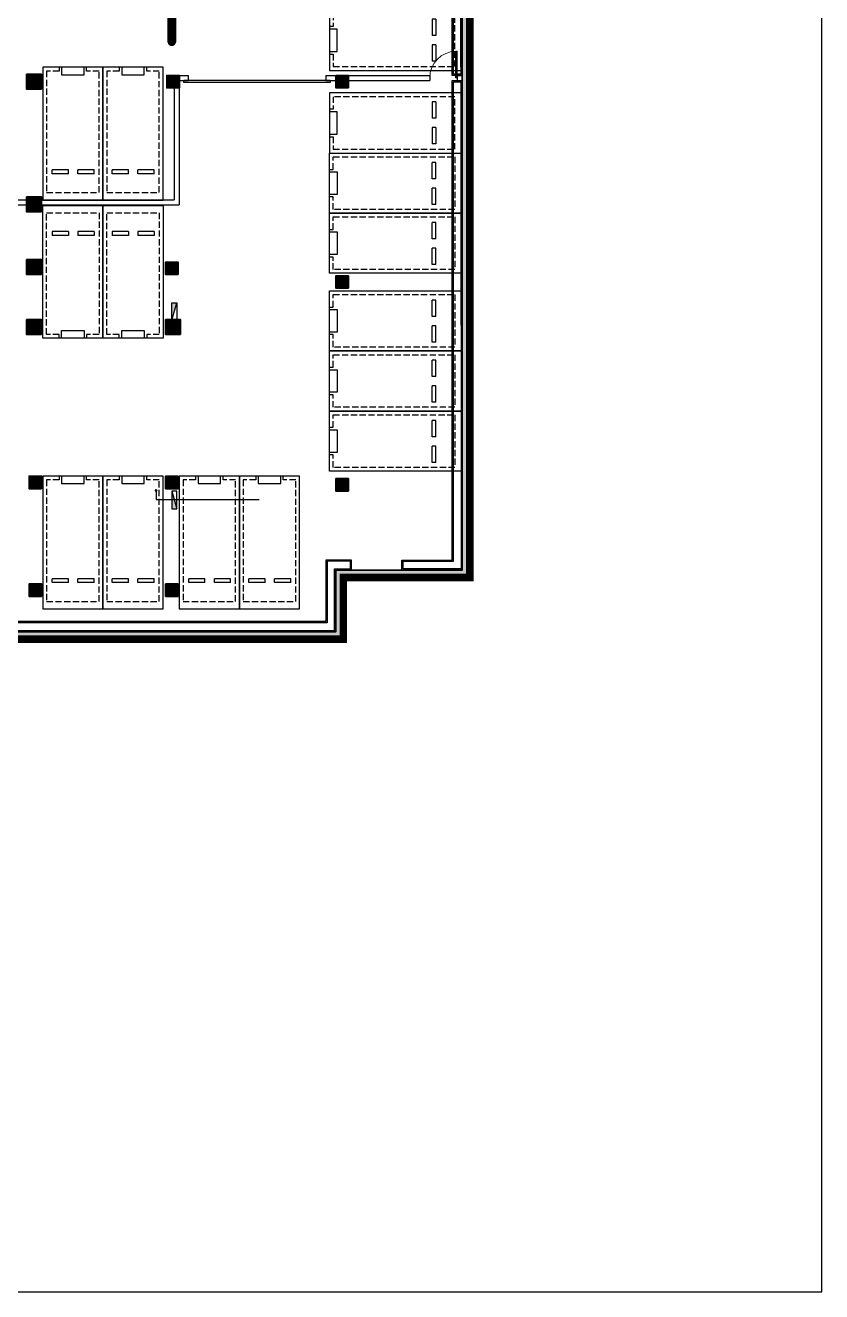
# Model space of a CAD drawing. Extents: x 512858 to 514372, y -232486 to -231710.
# Drawn here: x 512961.8 to 512993.6, y -232264.7 to -232214.1 of the extents above; entities that cross this region are included whole.
import ezdxf

# ---------------------------------------------------------------- set-up
doc = ezdxf.new("R2010")
doc.units = 0
doc.header["$LTSCALE"] = 1000
for name, pattern in [('CACHE2', [0.1875, 0.125, -0.0625]), ('CENTER', [2, 1.25, -0.25, 0.25, -0.25]), ('DASH', [0.35, 0.25, -0.1]), ('新块$0$__DASH', [0.35, 0.25, -0.1]), ('新块$0$DASH', [0.35, 0.25, -0.1])]:
    doc.linetypes.add(name, pattern=pattern)
doc.layers.get('0').update_dxf_attribs({"color": 252})
for name, color, linetype in [('_0', 252, 'Continuous'), ('A-ANNO-HATC-PATT', 252, 'Continuous'), ('A-ANNO-NOTE', 252, 'Continuous'), ('A-COLU-CONC', 252, 'Continuous'), ('A-DOOR-FIRE', 252, 'Continuous'), ('A-HOLE-H', 252, 'CACHE2'), ('A-WALL-BLOK', 252, 'Continuous'), ('AA-WALL', 252, 'Continuous'), ('AD-普通车位', 252, 'Continuous'), ('B1F_车位$0$P-减速带', 252, 'Continuous'), ('PUB_HATCH', 252, 'Continuous'), ('ROAD_DOTE', 252, 'CENTER'), ('WALL', 252, 'Continuous'), ('新块$0$A-PARK-D', 252, 'Continuous'), ('新块$0$AD-普通车位', 252, '新块$0$DASH')]:
    doc.layers.add(name, color=color, linetype=linetype)
for name, color, linetype, lineweight in [('P-FIRE-FH', 252, 'Continuous', 25), ('s-colu-cons', 252, 'Continuous', 35), ('S-COLU-HATC', 252, 'Continuous', 25), ('S-WALL', 252, 'Continuous', 35), ('S-WALL-HATC', 252, 'Continuous', 25), ('面积-不计容-地下室-1', 4, 'Continuous', 0)]:
    doc.layers.add(name, color=color, linetype=linetype, lineweight=lineweight)
doc.layers.add('打印图框', color=252, linetype='Continuous', plot=False)

# ---------------------------------------------------------------- blocks, each defined once
blk = doc.blocks.new('新块$0$A$C0EC85F9A')
at = {"layer": '新块$0$A-PARK-D'}
for p, q in [((1025, 1200), (375, 1200)), ((375, 1050), (375, 1200)), ((1025, 1050), (375, 1050)), ((1025, 1050), (1025, 1200)), ((2050, 1200), (1400, 1200)), ((1400, 1050), (1400, 1200)), ((2050, 1050), (1400, 1050)), ((2050, 1050), (2050, 1200))]:
    blk.add_line(p, q, dxfattribs=at)
for points in [[(2400, 0), (2400, 5300), (0, 5300), (0, 0)], [(750, 5000), (1650, 5000), (1650, 5300), (750, 5300)]]:
    blk.add_lwpolyline(points, close=True, dxfattribs=at)
at = {"layer": '新块$0$A-PARK-D', "linetype": '新块$0$__DASH'}
blk.add_lwpolyline([(650, 5300), (650, 5150), (150, 5150), (150, 300), (2250, 300), (2250, 5150), (1750, 5150), (1750, 5300)], dxfattribs=at)
blk = doc.blocks.new('新块$0$dfghgfhfghg')
at = {"layer": '新块$0$A-PARK-D', "extrusion": (-1.87256e-08, 1.87406e-20, 1), "rotation": 8.24447464e-08}
blk.add_blockref('新块$0$A$C0EC85F9A', (-1200, -2800, 0), dxfattribs=at)
blk = doc.blocks.new('A$C040F5B7D')
at = {"layer": '新块$0$AD-普通车位', "extrusion": (2.15467e-06, 6.25413e-07, -1), "zscale": -1}
blk.add_blockref('新块$0$dfghgfhfghg', (-1200, 2800, 0), dxfattribs=at)
blk = doc.blocks.new('CHEWEI')
at = {"layer": 'AD-普通车位', "extrusion": (0, 0, -1), "zscale": -1, "rotation": 270}
for p in [(-641083, 187973, 0), (-641083, 184673, 0)]:
    blk.add_blockref('A$C040F5B7D', p, dxfattribs=at)
at = {"layer": 'AD-普通车位', "extrusion": (0, 0, -1), "zscale": -1}
for p in [(-626733, 180398, 0), (-629133, 180398, 0), (-626733, 164073, 0), (-629133, 164073, 0), (-632183, 164073, 0), (-634583, 164073, 0)]:
    blk.add_blockref('A$C040F5B7D', p, dxfattribs=at)
at = {"layer": 'AD-普通车位', "extrusion": (0, 0, -1), "xscale": -1, "zscale": -1}
for p, rotation in [((-641083, 179873, 0), 270), ((-626733, 180185, 0), 180), ((-629133, 180185, 0), 180), ((-641083, 177473, 0), 270), ((-641083, 174373, 0), 270), ((-641083, 171973, 0), 270)]:
    blk.add_blockref('A$C040F5B7D', p, dxfattribs=dict(at, rotation=rotation))
blk = doc.blocks.new('地下二层墙柱')
at = {"layer": 'S-COLU-HATC'}
for points in [[(1866264, 572868), (1866264, 573468), (1865664, 573468), (1865664, 572868)], [(1871764, 573418), (1871264, 573418), (1871264, 572918), (1871764, 572918)], [(1878514, 572918), (1878514, 573418), (1878014, 573418), (1878014, 572918)], [(1866264, 567968), (1866264, 568568), (1865664, 568568), (1865664, 567968)], [(1866264, 565468), (1866264, 566068), (1865664, 566068), (1865664, 565468)], [(1871714, 565468), (1871714, 565968), (1871214, 565968), (1871214, 565468)], [(1878514, 564918), (1878514, 565418), (1878014, 565418), (1878014, 564918)], [(1866264, 563068), (1866264, 563668), (1865664, 563668), (1865664, 563068)], [(1871814, 563667), (1871214, 563668), (1871214, 563068), (1871814, 563068)], [(1866264, 556918), (1866264, 557418), (1865764, 557418), (1865764, 556918)], [(1871714, 556918), (1871714, 557418), (1871214, 557418), (1871214, 556918)], [(1878514, 556818), (1878514, 557318), (1878014, 557318), (1878014, 556818)], [(1866264, 552618), (1866264, 553118), (1865764, 553118), (1865764, 552618)], [(1871714, 552618), (1871714, 553118), (1871214, 553118), (1871214, 552618)]]:
    blk.add_hatch(color=256, dxfattribs=at).paths.add_polyline_path(points)
at = {"layer": 'S-WALL-HATC'}
h = blk.add_hatch(color=256, dxfattribs=at)
h.paths.add_polyline_path([(1846414, 553377), (1846414, 550907), (1878314, 550907), (1878314, 553368), (1883364, 553368), (1883364, 610768), (1772295, 610768), (1772295, 556322), (1814105, 553377)])
h.paths.add_polyline_path([(1814116, 553677), (1772595, 556601), (1772595, 610468), (1883064, 610468), (1883064, 553668), (1878014, 553668), (1878014, 551207), (1846714, 551207), (1846714, 553677)], flags=16)
at = {"linetype": 'ByBlock'}
for p, q in [((1878514, 564918), (1878014, 565418)), ((1871214, 563668), (1871814, 563068))]:
    blk.add_line(p, q, dxfattribs=at)
at = {"layer": 's-colu-cons'}
for points in [[(1866264, 572868), (1866264, 573468), (1865664, 573468), (1865664, 572868)], [(1871764, 572918), (1871764, 573418), (1871264, 573418), (1871264, 572918)], [(1878514, 572918), (1878514, 573418), (1878014, 573418), (1878014, 572918)], [(1866264, 567968), (1866264, 568568), (1865664, 568568), (1865664, 567968)], [(1866264, 565468), (1866264, 566068), (1865664, 566068), (1865664, 565468)], [(1871714, 565468), (1871714, 565968), (1871214, 565968), (1871214, 565468)], [(1878514, 564918), (1878514, 565418), (1878014, 565418), (1878014, 564918)], [(1866264, 563068), (1866264, 563668), (1865664, 563668), (1865664, 563068)], [(1871814, 563068), (1871814, 563668), (1871214, 563668), (1871214, 563068)], [(1866264, 556918), (1866264, 557418), (1865764, 557418), (1865764, 556918)], [(1871714, 556918), (1871714, 557418), (1871214, 557418), (1871214, 556918)], [(1878514, 556818), (1878514, 557318), (1878014, 557318), (1878014, 556818)], [(1866264, 552618), (1866264, 553118), (1865764, 553118), (1865764, 552618)], [(1871714, 552618), (1871714, 553118), (1871214, 553118), (1871214, 552618)]]:
    blk.add_lwpolyline(points, close=True, dxfattribs=at)
at = {"layer": 'S-WALL'}
blk.add_lwpolyline([(1814105, 553377), (1772295, 556322), (1772295, 610768), (1883364, 610768), (1883364, 553368), (1878314, 553368), (1878314, 550907), (1846414, 550907), (1846414, 553377)], close=True, dxfattribs=at)
blk.add_lwpolyline([(1814119, 553677), (1772595, 556601), (1772595, 610468), (1883064, 610468), (1883064, 553668), (1878014, 553668), (1878014, 551207), (1846714, 551207), (1846714, 553677), (1814112, 553677)], dxfattribs=at)
blk = doc.blocks.new('$TwtSys$00000434')
for p, q in [((-0.5, 0.5), (-0.5, -0.5)), ((-0.5, -0.5), (0.5, 0.5)), ((0.5, 0.5), (-0.5, 0.5)), ((0.5, -0.5), (0.5, 0.5)), ((-0.5, -0.5), (0.5, -0.5))]:
    blk.add_line(p, q)
blk.add_solid([(0.5, -0.5), (0.5, 0.5), (-0.5, -0.5)])
blk = doc.blocks.new('A$C2B566C6E')
at = {"layer": 'P-FIRE-FH', "zscale": 700, "rotation": 270}
for p, xscale, yscale in [((99169, -46675), -700.0000000000001, 200.0000000000001), ((99169, -54200), 700, 200)]:
    blk.add_blockref('$TwtSys$00000434', p, dxfattribs=dict(at, xscale=xscale, yscale=yscale))
blk = doc.blocks.new('B1F_车位$0$减速垄')
at = {"layer": 'B1F_车位$0$P-减速带'}
for points in [[(180, 180), (181, -180, -1)], [(4149, 185), (4150, -176, 1)]]:
    blk.add_hatch(color=253, dxfattribs=at).paths.add_polyline_path(points)
at = {"layer": 'B1F_车位$0$P-减速带', "color": 253, "const_width": 0.224}
blk.add_lwpolyline([(181, -180, -1), (180, 180)], format="xyb", dxfattribs=at)
at = {"layer": 'B1F_车位$0$P-减速带', "color": 8}
for points in [[(181, -180), (541, -180), (541, 181), (180, 180)], [(902, -180), (1263, -179), (1263, 182), (902, 181)], [(1624, -179), (1985, -178), (1984, 182), (1624, 182)], [(2346, -178), (2706, -178), (2706, 183), (2345, 183)], [(3067, -177), (3428, -177), (3428, 184), (3067, 184)], [(3789, -176), (4150, -176), (4149, 185), (3788, 184)]]:
    blk.add_lwpolyline(points, close=True, dxfattribs=at)
at = {"layer": 'B1F_车位$0$P-减速带', "color": 253}
for points in [[(2706, -178), (3067, -177), (3067, 184), (2706, 183)], [(3428, -177), (3789, -176), (3788, 184), (3428, 184)]]:
    blk.add_lwpolyline(points, close=True, dxfattribs=at)
at = {"layer": 'B1F_车位$0$P-减速带', "color": 8}
for points in [[(180, 180), (541, 181), (181, -180), (541, -180)], [(902, 181), (1263, 182), (902, -180), (1263, -179)], [(1624, 182), (1984, 182), (1624, -179), (1985, -178)], [(2345, 183), (2706, 183), (2346, -178), (2706, -178)], [(3067, 184), (3428, 184), (3067, -177), (3428, -177)], [(3788, 184), (4149, 185), (3789, -176), (4150, -176)]]:
    blk.add_solid(points, dxfattribs=at)
at = {"layer": 'B1F_车位$0$P-减速带', "color": 253}
for points in [[(541, 181), (902, 181), (541, -180), (902, -180)], [(1263, 182), (1624, 182), (1263, -179), (1624, -179)], [(1984, 182), (2345, 183), (1985, -178), (2346, -178)], [(2706, 183), (3067, 184), (2706, -178), (3067, -177)], [(3428, 184), (3788, 184), (3428, -177), (3789, -176)]]:
    blk.add_solid(points, dxfattribs=at)
blk = doc.blocks.new('$DorLib2D$00000126')
at = {"color": 0, "linetype": 'Continuous'}
for p, q in [((-0.532, 0.5), (-0.532, 0.9)), ((0.532, 0.9), (0.532, 0.5))]:
    blk.add_line(p, q, dxfattribs=at)
at = {"color": 0, "linetype": 'DASH'}
for p, q in [((-0.532, 0.9), (0.532, 0.9)), ((-0.532, 0.5), (0.532, 0.5))]:
    blk.add_line(p, q, dxfattribs=at)
blk = doc.blocks.new('$DorLib2D$00000001')
for p, q in [((0.45, 0.975), (0.5, 0.975)), ((0.45, 0), (0.45, 0.975)), ((0.5, 0), (0.5, 0.975)), ((0.5, 0), (0.45, 0))]:
    blk.add_line(p, q)
at = {"lineweight": 13}
blk.add_arc((0.475, 0), 0.975, 91.4693, 180, dxfattribs=at)
blk = doc.blocks.new('B-BZZ')
at = {"layer": 'A-ANNO-HATC-PATT'}
for points in [[(623874, -64028), (623874, -64628), (624474, -64628), (624474, -64028)], [(629474, -64078), (629474, -64578), (629974, -64578), (629974, -64078)], [(636224, -64078), (636224, -64578), (636724, -64578), (636724, -64078)], [(623874, -68928), (623874, -69528), (624474, -69528), (624474, -68928)], [(623874, -71428), (623874, -72028), (624474, -72028), (624474, -71428)], [(629424, -71528), (629424, -72028), (629924, -72028), (629924, -71528)], [(636224, -72078), (636224, -72578), (636724, -72578), (636724, -72078)], [(623874, -73828), (623874, -74428), (624474, -74428), (624474, -73828)], [(629424, -73828), (629424, -74428), (630024, -74428), (630024, -73828)], [(623974, -80078), (623974, -80578), (624474, -80578), (624474, -80078)], [(629424, -80078), (629424, -80578), (629924, -80578), (629924, -80078)], [(636224, -80178), (636224, -80678), (636724, -80678), (636724, -80178)], [(623974, -84378), (623974, -84878), (624474, -84878), (624474, -84378)], [(629424, -84378), (629424, -84878), (629924, -84878), (629924, -84378)]]:
    blk.add_hatch(color=256, dxfattribs=at).paths.add_polyline_path(points, flags=17)
at = {"layer": 'A-COLU-CONC'}
for points in [[(623874, -64628), (624474, -64628), (624474, -64028), (623874, -64028)], [(629474, -64578), (629974, -64578), (629974, -64078), (629474, -64078)], [(636224, -64578), (636724, -64578), (636724, -64078), (636224, -64078)], [(623874, -69528), (624474, -69528), (624474, -68928), (623874, -68928)], [(623874, -72028), (624474, -72028), (624474, -71428), (623874, -71428)], [(629424, -72028), (629924, -72028), (629924, -71528), (629424, -71528)], [(636224, -72578), (636724, -72578), (636724, -72078), (636224, -72078)], [(623874, -74428), (624474, -74428), (624474, -73828), (623874, -73828)], [(629424, -74428), (630024, -74428), (630024, -73828), (629424, -73828)], [(623974, -80578), (624474, -80578), (624474, -80078), (623974, -80078)], [(629424, -80578), (629924, -80578), (629924, -80078), (629424, -80078)], [(636224, -80678), (636724, -80678), (636724, -80178), (636224, -80178)], [(623974, -84878), (624474, -84878), (624474, -84378), (623974, -84378)], [(629424, -84878), (629924, -84878), (629924, -84378), (629424, -84378)]]:
    blk.add_lwpolyline(points, close=True, dxfattribs=at)

msp = doc.modelspace()

# ---------------------------------------------------------------- hatches: boundary and pattern name
at = {"layer": 'A-ANNO-NOTE'}
msp.add_hatch(color=252, dxfattribs=at).paths.add_polyline_path([(512967.052, -232232.664, 1), (512966.932, -232232.664, 1)], flags=17)
at = {"layer": 'PUB_HATCH'}
for points in [[(512979.371, -232235.991), (512979.521, -232236.141), (512979.521, -232178.741), (512979.371, -232178.891), (512979.221, -232179.041), (512979.221, -232235.841)], [(512979.371, -232235.991), (512979.221, -232235.841), (512974.171, -232235.841), (512974.321, -232235.991), (512974.471, -232236.141), (512979.521, -232236.141)], [(512974.321, -232238.451), (512974.471, -232238.601), (512974.471, -232236.141), (512974.321, -232235.991), (512974.171, -232235.841), (512974.171, -232238.301)], [(512942.721, -232238.451), (512942.571, -232238.601), (512974.471, -232238.601), (512974.321, -232238.451), (512974.171, -232238.301), (512942.871, -232238.301)]]:
    msp.add_hatch(color=252, dxfattribs=at).paths.add_polyline_path(points, flags=17)

# ---------------------------------------------------------------- linework, layer by layer
at = {"layer": 'A-ANNO-NOTE', "color": 252}
for p, q in [((512966.992, -232232.664), (512967, -232233.029)), ((512967, -232233.029), (512971.109, -232233.029))]:
    msp.add_line(p, q, dxfattribs=at)
at = {"layer": 'A-HOLE-H', "color": 252, "linetype": 'ByBlock'}
for points in [[(512979.215, -232194.581), (512979.215, -232216.091), (512978.815, -232216.091), (512978.815, -232194.581)], [(512979.215, -232216.291), (512979.221, -232235.841), (512976.804, -232235.841), (512976.804, -232235.441), (512978.815, -232235.441), (512978.815, -232216.291)], [(512938.752, -232235.831), (512942.871, -232235.831), (512942.871, -232238.301), (512974.171, -232238.301), (512974.171, -232235.841), (512974.803, -232235.841), (512974.803, -232235.441), (512973.771, -232235.441), (512973.771, -232237.901), (512943.271, -232237.901), (512943.271, -232235.431), (512938.752, -232235.431)]]:
    msp.add_lwpolyline(points, close=True, dxfattribs=at)
at = {"layer": 'A-HOLE-H', "color": 252}
for points in [[(512979.165, -232194.631), (512979.165, -232216.041), (512978.865, -232216.041), (512978.865, -232194.631)], [(512979.165, -232216.341), (512979.171, -232235.791), (512976.854, -232235.791), (512976.854, -232235.491), (512978.865, -232235.491), (512978.865, -232216.341)], [(512938.802, -232235.781), (512942.921, -232235.781), (512942.921, -232238.251), (512974.121, -232238.251), (512974.121, -232235.791), (512974.753, -232235.791), (512974.753, -232235.491), (512973.821, -232235.491), (512973.821, -232237.951), (512943.221, -232237.951), (512943.221, -232235.481), (512938.802, -232235.481)]]:
    msp.add_lwpolyline(points, close=True, dxfattribs=at)
msp.add_lwpolyline([(512976.804, -232235.841), (512978.815, -232235.841)], dxfattribs=at)
at = {"layer": 'A-WALL-BLOK', "color": 252}
for p, q in [((512967.921, -232216.091), (512968.271, -232216.091)), ((512967.921, -232216.091), (512967.921, -232216.291)), ((512967.921, -232216.291), (512968.271, -232216.291)), ((512973.771, -232216.091), (512977.922, -232216.091)), ((512973.771, -232216.291), (512977.922, -232216.291)), ((512979.022, -232216.091), (512979.221, -232216.091)), ((512979.022, -232216.291), (512979.221, -232216.291)), ((512979.221, -232216.091), (512979.221, -232216.291)), ((512967.721, -232216.591), (512967.721, -232221.058)), ((512967.921, -232216.591), (512967.721, -232216.591)), ((512967.921, -232216.591), (512967.921, -232221.258)), ((512953.821, -232221.062), (512967.721, -232221.058)), ((512953.821, -232221.262), (512967.921, -232221.258))]:
    msp.add_line(p, q, dxfattribs=at)
for points in [[(512968.271, -232216.091), (512968.271, -232216.291)], [(512973.771, -232216.091), (512973.771, -232216.291)], [(512977.922, -232216.091), (512977.922, -232216.291)], [(512979.022, -232216.091), (512979.022, -232216.291)]]:
    msp.add_lwpolyline(points, dxfattribs=at)
at = {"layer": 'ROAD_DOTE', "color": 252}
msp.add_line((512979.153, -232195.03), (512979.153, -232215.755), dxfattribs=at)
at = {"layer": 'WALL', "color": 252}
for p, q in [((512979.221, -232235.841), (512979.221, -232179.041)), ((512979.521, -232236.141), (512979.521, -232178.741)), ((512979.221, -232235.841), (512974.171, -232235.841)), ((512974.171, -232238.301), (512974.171, -232235.841)), ((512979.521, -232236.141), (512974.471, -232236.141)), ((512974.471, -232238.601), (512974.471, -232236.141)), ((512942.871, -232238.301), (512974.171, -232238.301)), ((512942.571, -232238.601), (512974.471, -232238.601))]:
    msp.add_line(p, q, dxfattribs=at)
at = {"layer": '打印图框', "color": 6, "ltscale": 0.5}
msp.add_lwpolyline([(512857.603, -232264.653), (512993.573, -232264.653), (512993.573, -232162.685), (512857.603, -232162.685)], close=True, dxfattribs=at)
at = {"layer": '面积-不计容-地下室-1', "linetype": 'DASH', "ltscale": 0.003, "const_width": 0.3}
msp.add_lwpolyline([(512868.452, -232233.187), (512910.262, -232236.131), (512942.571, -232236.131), (512942.571, -232238.601), (512974.471, -232238.601), (512974.471, -232236.141), (512979.521, -232236.141), (512979.521, -232178.741), (512868.452, -232178.741)], close=True, dxfattribs=at)

# ---------------------------------------------------------------- block references
at = {"color": 252, "xscale": 0.001, "yscale": 0.001, "zscale": 0.001}
msp.add_blockref('地下二层墙柱', (511096.158, -232789.509), dxfattribs=at)
at = {"layer": '_0', "color": 252, "xscale": 0.001, "yscale": 0.001, "zscale": 0.001}
msp.add_blockref('A$C2B566C6E', (512868.552, -232178.841), dxfattribs=at)
at = {"layer": 'A-DOOR-FIRE', "color": 252, "zscale": 0.2}
for name, p, xscale, yscale in [('$DorLib2D$00000001', (512978.472, -232216.191), 1.1, 1.1), ('$DorLib2D$00000126', (512971.021, -232216.191), -5.5, -0.2)]:
    msp.add_blockref(name, p, dxfattribs=dict(at, xscale=xscale, yscale=yscale))
at = {"layer": 'AA-WALL', "color": 252, "xscale": 0.001, "yscale": 0.001, "zscale": 0.001}
for name, p in [('B-BZZ', (512337.948, -232152.013)), ('CHEWEI', (512338.137, -232401.464))]:
    msp.add_blockref(name, p, dxfattribs=at)
at = {"layer": 'AD-普通车位', "color": 252, "extrusion": (0, 0, -1), "xscale": -0.001, "yscale": 0.001, "zscale": -0.001, "rotation": 270}
msp.add_blockref('A$C040F5B7D', (-512979.221, -232231.891, 0), dxfattribs=at)
at = {"layer": 'B1F_车位$0$P-减速带', "color": 252, "xscale": 0.0009107163936434, "yscale": 0.0009107163936434, "zscale": 0.0009107163936434, "rotation": 269.9363979256362}
msp.add_blockref('B1F_车位$0$减速垄', (512967.621, -232210.978), dxfattribs=at)

doc.saveas('drawing.dxf')
